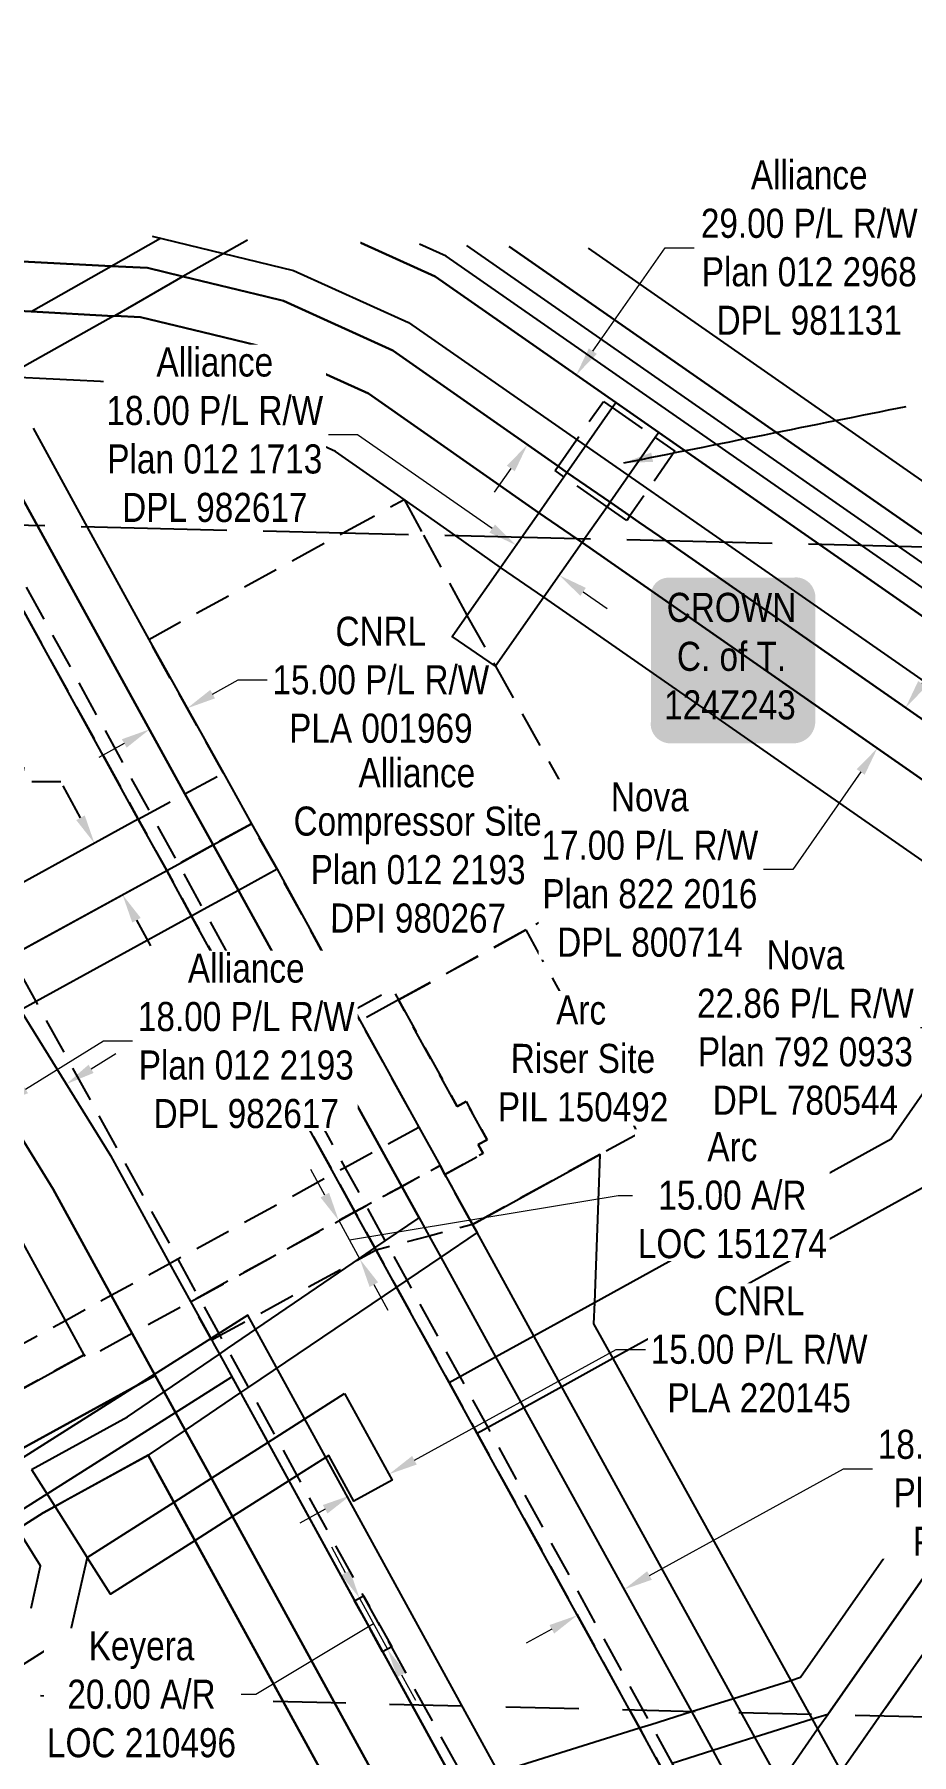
# Model space of a CAD drawing. Extents: x 390804 to 394411, y 6076507 to 6079809.
# Drawn here: x 393733 to 394034, y 6077381 to 6077973 of the extents above; entities that cross this region are included whole.
import ezdxf

# ---------------------------------------------------------------- set-up
doc = ezdxf.new("R2010")
doc.units = 0
doc.header["$LTSCALE"] = 5
doc.header["$PDSIZE"] = 0.5
for name, pattern in [('foc-ACCESSROAD', [3.75, 2.5, -1.25]), ('foc-FLOWLINE', [3.75, 2.5, -1.25]), ('foc-LSD', [8, 5, -3]), ('foc-UNSURVEYED', [12.5, 10, -2.5])]:
    doc.linetypes.add(name, pattern=pattern)
doc.layers.get('Defpoints').update_dxf_attribs({"color": 9})
for name, color, linetype in [('C-AR', 13, 'foc-ACCESSROAD'), ('C-RW', 13, 'Continuous'), ('C-WS', 13, 'foc-ACCESSROAD'), ('CG-NOTES', 7, 'Continuous'), ('F-AR', 190, 'foc-ACCESSROAD'), ('F-EZE', 190, 'foc-FLOWLINE'), ('F-RW', 190, 'Continuous'), ('F-WS', 190, 'foc-ACCESSROAD'), ('L-SECTION-LSD', 7, 'foc-LSD'), ('L-USEC', 7, 'foc-UNSURVEYED')]:
    doc.layers.add(name, color=color, linetype=linetype)
for name, color, linetype, lineweight in [('C-AR-T', 13, 'Continuous', 9), ('C-RW-T', 13, 'Continuous', 9), ('F-AR-T', 190, 'Continuous', 9), ('F-RW-T', 190, 'Continuous', 9), ('F-WS-T', 190, 'Continuous', 9)]:
    doc.layers.add(name, color=color, linetype=linetype, lineweight=lineweight)
doc.styles.add('80', font='ARIALN.TTF', dxfattribs={"height": 10})
doc.styles.add('80CG', font='ARIALN.TTF', dxfattribs={"height": 10})
doc.styles.add('80L', font='ARIALN.TTF', dxfattribs={"height": 10})
doc.dimstyles.new('Compass 5 000', dxfattribs={"dimscale": 5, "dimtxt": 9, "dimasz": 2, "dimexe": 0.2, "dimexo": 0.0625, "dimgap": 0.5, "dimtad": 0, "dimtih": 1, "dimtoh": 1, "dimzin": 0, "dimdsep": 46, "dimtxsty": '80CG', "dimcen": 0.1, "dimse1": 1, "dimse2": 1, "dimclrd": 256, "dimclrt": 256, "dimaunit": 1, "dimadec": 4, "dimazin": 0, "dimtfac": 0.06, "dimtofl": 0, "dimtmove": 0, "dimatfit": 1, "dimfxl": 0.2, "dimtolj": 1, "dimtzin": 0, "dimlwd": -1, "dimarcsym": 0})

# ---------------------------------------------------------------- blocks, each defined once
blk = doc.blocks.new('*D28')
at = {"layer": 'Defpoints', "color": 0, "transparency": 16777216}
for p in [(393752.53, 6077694), (393753.46, 6077694.51), (393762.19, 6077676.3)]:
    blk.add_point(p, dxfattribs=at)
at = {"layer": 'F-AR', "transparency": 16777216}
for p, q in [((393741.94, 6077715.61), (393731.94, 6077715.61)), ((393748.67, 6077703.29), (393741.94, 6077715.61)), ((393767.91, 6077668.03), (393772.7, 6077659.26))]:
    blk.add_line(p, q, dxfattribs=at)
for points in [[(393750.13, 6077704.09), (393747.2, 6077702.49), (393753.46, 6077694.51)], [(393769.37, 6077668.83), (393766.45, 6077667.24), (393763.12, 6077676.81)]]:
    blk.add_solid(points, dxfattribs=at)
at = {"layer": 'F-AR', "transparency": 16777216, "insert": (393682.53, 6077715.61), "char_height": 10, "attachment_point": 5, "style": '80CG', "bg_fill": 3, "box_fill_scale": 1.1, "bg_fill_color": 256, "bg_fill_true_color": 13158600, "bg_fill_transparency": 0}
blk.add_mtext('\\A1;Alliance\\P20.00 Access R/W\\PPlan 012 2183', dxfattribs=at)
blk = doc.blocks.new('*D35')
at = {"layer": 'C-AR-T', "transparency": 16777216}
for p, q in [((393863.43, 6077482.33), (393932.82, 6077520.44)), ((393932.82, 6077520.44), (393942.82, 6077520.44)), ((393832.76, 6077465.48), (393823.99, 6077460.66))]:
    blk.add_line(p, q, dxfattribs=at)
for points in [[(393862.63, 6077483.79), (393864.23, 6077480.86), (393854.66, 6077477.51)], [(393831.96, 6077466.94), (393833.56, 6077464.02), (393841.52, 6077470.29)]]:
    blk.add_solid(points, dxfattribs=at)
at = {"layer": 'Defpoints', "color": 0, "transparency": 16777216}
for p in [(393849.71, 6077486.53), (393836.57, 6077479.31), (393854.66, 6077477.51)]:
    blk.add_point(p, dxfattribs=at)
at = {"layer": 'C-AR-T', "transparency": 16777216, "insert": (393981.91, 6077520.44), "char_height": 10, "attachment_point": 5, "style": '80CG', "bg_fill": 3, "box_fill_scale": 1.1, "bg_fill_color": 256, "bg_fill_true_color": 13158600, "bg_fill_transparency": 0}
blk.add_mtext('\\A1;CNRL\\P15.00 P/L R/W\\PPLA 220145', dxfattribs=at)
blk = doc.blocks.new('*D47')
at = {"layer": 'C-RW-T', "transparency": 16777216}
for p, q in [((393944.22, 6077442.7), (394010.84, 6077479.42)), ((394010.84, 6077479.42), (394020.84, 6077479.42)), ((393910.65, 6077424.19), (393901.89, 6077419.37))]:
    blk.add_line(p, q, dxfattribs=at)
for points in [[(393943.41, 6077444.15), (393945.02, 6077441.24), (393935.46, 6077437.87)], [(393909.85, 6077425.65), (393911.45, 6077422.73), (393919.41, 6077429.02)]]:
    blk.add_solid(points, dxfattribs=at)
at = {"layer": 'Defpoints', "color": 0, "transparency": 16777216}
for p in [(393935.46, 6077437.87), (393940.88, 6077428.04), (393924.83, 6077419.19)]:
    blk.add_point(p, dxfattribs=at)
at = {"layer": 'C-RW-T', "transparency": 16777216, "insert": (394059.93, 6077479.42), "char_height": 10, "attachment_point": 5, "style": '80CG', "bg_fill": 3, "box_fill_scale": 1.1, "bg_fill_color": 256, "bg_fill_true_color": 13158600, "bg_fill_transparency": 0}
blk.add_mtext('\\A1;CNRL\\P18.29 P/L R/W\\PPlan 843 TR\\PPLA 4752', dxfattribs=at)
blk = doc.blocks.new('*D57')
at = {"layer": 'Defpoints', "color": 0, "transparency": 16777216}
for p in [(393724.35, 6077599.66), (393757.92, 6077588.81), (393738.48, 6077576.8)]:
    blk.add_point(p, dxfattribs=at)
at = {"layer": 'F-AR-T', "transparency": 16777216}
for p, q in [((393752.3, 6077616.93), (393760.8, 6077622.19)), ((393715.85, 6077594.41), (393576.07, 6077508.03)), ((393576.07, 6077508.03), (393566.07, 6077508.03))]:
    blk.add_line(p, q, dxfattribs=at)
for points in [[(393751.42, 6077618.35), (393753.17, 6077615.52), (393743.79, 6077611.68)], [(393714.97, 6077595.82), (393716.72, 6077592.99), (393724.35, 6077599.66)]]:
    blk.add_solid(points, dxfattribs=at)
at = {"layer": 'F-AR-T', "transparency": 16777216, "insert": (393528.96, 6077508.03), "char_height": 10, "attachment_point": 5, "style": '80CG'}
blk.add_mtext('\\A1;Nova\\P22.86 A/R\\PPlan 2803 RS\\PDLO 3548', dxfattribs=at)
blk = doc.blocks.new('*D63')
at = {"layer": 'Defpoints', "color": 0, "transparency": 16777216}
for p in [(393721.23, 6077604.74), (393728.11, 6077593.59), (393712.81, 6077584.15)]:
    blk.add_point(p, dxfattribs=at)
at = {"layer": 'F-RW-T', "transparency": 16777216}
for p, q in [((393729.74, 6077609.99), (393756.55, 6077626.52)), ((393756.55, 6077626.52), (393766.55, 6077626.52)), ((393697.42, 6077590.06), (393688.91, 6077584.81))]:
    blk.add_line(p, q, dxfattribs=at)
for points in [[(393728.87, 6077611.41), (393730.62, 6077608.57), (393721.23, 6077604.74)], [(393696.55, 6077591.47), (393698.3, 6077588.64), (393705.93, 6077595.31)]]:
    blk.add_solid(points, dxfattribs=at)
at = {"layer": 'F-RW-T', "transparency": 16777216, "insert": (393805.63, 6077626.52), "char_height": 10, "attachment_point": 5, "style": '80CG', "bg_fill": 3, "box_fill_scale": 1.1, "bg_fill_color": 256, "bg_fill_true_color": 13158600, "bg_fill_transparency": 0}
blk.add_mtext('\\A1;Alliance\\P18.00 P/L R/W\\PPlan 012 2193\\PDPL 982617', dxfattribs=at)
blk = doc.blocks.new('*D64')
at = {"layer": 'Defpoints', "color": 0, "transparency": 16777216}
for p in [(394031.42, 6077721.04), (394018.33, 6077702.23), (394071.22, 6077665.39)]:
    blk.add_point(p, dxfattribs=at)
at = {"layer": 'F-RW-T', "transparency": 16777216}
for p, q in [((394090.04, 6077692.4), (394095.75, 6077700.61)), ((394065.51, 6077657.18), (394047.34, 6077631.09)), ((394047.34, 6077631.09), (394037.34, 6077631.09))]:
    blk.add_line(p, q, dxfattribs=at)
for points in [[(394088.67, 6077693.35), (394091.41, 6077691.45), (394084.32, 6077684.2)], [(394064.14, 6077658.13), (394066.88, 6077656.23), (394071.22, 6077665.39)]]:
    blk.add_solid(points, dxfattribs=at)
at = {"layer": 'F-RW-T', "transparency": 16777216, "insert": (393997.8, 6077631.09), "char_height": 10, "attachment_point": 5, "style": '80CG'}
blk.add_mtext('\\A1;Nova\\P22.86 P/L R/W\\PPlan 792 0933\\PDPL 780544', dxfattribs=at)
blk = doc.blocks.new('*D65')
at = {"layer": 'Defpoints', "color": 0, "transparency": 16777216}
for p in [(394033.34, 6077740.35), (394022.54, 6077727.23), (394023.66, 6077726.45)]:
    blk.add_point(p, dxfattribs=at)
at = {"layer": 'F-RW-T', "transparency": 16777216}
for p, q in [((394037.93, 6077749.34), (394043.65, 6077757.54)), ((394016.82, 6077719.03), (393993.43, 6077685.44)), ((393993.43, 6077685.44), (393983.43, 6077685.44))]:
    blk.add_line(p, q, dxfattribs=at)
for points in [[(394036.56, 6077750.29), (394039.3, 6077748.38), (394032.22, 6077741.13)], [(394015.45, 6077719.98), (394018.19, 6077718.08), (394022.54, 6077727.23)]]:
    blk.add_solid(points, dxfattribs=at)
at = {"layer": 'F-RW-T', "transparency": 16777216, "insert": (393944.34, 6077685.44), "char_height": 10, "attachment_point": 5, "style": '80CG', "bg_fill": 3, "box_fill_scale": 1.1, "bg_fill_color": 256, "bg_fill_true_color": 13158600, "bg_fill_transparency": 0}
blk.add_mtext('\\A1;Nova\\P17.00 P/L R/W\\PPlan 822 2016\\PDPL 800714', dxfattribs=at)
blk = doc.blocks.new('*D68')
at = {"layer": 'Defpoints', "color": 0, "transparency": 16777216}
for p in [(393907.2, 6077863.82), (393919.02, 6077855.56), (393890.47, 6077839.86)]:
    blk.add_point(p, dxfattribs=at)
at = {"layer": 'F-RW-T', "transparency": 16777216}
for p, q in [((393924.74, 6077863.76), (393949.58, 6077899.33)), ((393949.58, 6077899.33), (393959.58, 6077899.33)), ((393896.57, 6077823.41), (393890.84, 6077815.21))]:
    blk.add_line(p, q, dxfattribs=at)
for points in [[(393923.38, 6077864.72), (393926.11, 6077862.81), (393919.02, 6077855.56)], [(393895.2, 6077824.37), (393897.93, 6077822.46), (393902.29, 6077831.61)]]:
    blk.add_solid(points, dxfattribs=at)
at = {"layer": 'F-RW-T', "transparency": 16777216, "insert": (393999.12, 6077899.33), "char_height": 10, "attachment_point": 5, "style": '80CG'}
blk.add_mtext('\\A1;Alliance\\P29.00 P/L R/W\\PPlan 012 2968\\PDPL 981131', dxfattribs=at)
blk = doc.blocks.new('*D69')
at = {"layer": 'Defpoints', "color": 0, "transparency": 16777216}
for p in [(393818.23, 6077554.23), (393844.69, 6077551.49), (393825.48, 6077540.98)]:
    blk.add_point(p, dxfattribs=at)
at = {"layer": 'F-RW-T', "transparency": 16777216}
for p, q in [((393832.63, 6077573.51), (393827.83, 6077582.28)), ((393841.06, 6077558.12), (393933.42, 6077573.43)), ((393933.42, 6077573.43), (393938.42, 6077573.43)), ((393837.44, 6077564.74), (393844.69, 6077551.49)), ((393849.49, 6077542.72), (393854.29, 6077533.95))]:
    blk.add_line(p, q, dxfattribs=at)
for points in [[(393834.1, 6077574.31), (393831.17, 6077572.71), (393837.44, 6077564.74)], [(393850.95, 6077543.52), (393848.03, 6077541.92), (393844.69, 6077551.49)]]:
    blk.add_solid(points, dxfattribs=at)
at = {"layer": 'F-RW-T', "transparency": 16777216, "insert": (393972.71, 6077573.43), "char_height": 10, "attachment_point": 5, "style": '80CG', "bg_fill": 3, "box_fill_scale": 1.1, "bg_fill_color": 256, "bg_fill_true_color": 13158600, "bg_fill_transparency": 0}
blk.add_mtext('\\A1;Arc\\P15.00 A/R\\PLOC 151274', dxfattribs=at)
blk = doc.blocks.new('*D74')
at = {"layer": 'Defpoints', "color": 0, "transparency": 16777216}
for p in [(393779.14, 6077752.02), (393766.25, 6077744.82), (393785.34, 6077740.93)]:
    blk.add_point(p, dxfattribs=at)
at = {"layer": 'F-RW-T', "transparency": 16777216}
for p, q in [((393794.07, 6077745.8), (393802.8, 6077750.68)), ((393802.8, 6077750.68), (393812.8, 6077750.68)), ((393763.72, 6077728.85), (393754.99, 6077723.97))]:
    blk.add_line(p, q, dxfattribs=at)
for points in [[(393793.26, 6077747.26), (393794.88, 6077744.35), (393785.34, 6077740.93)], [(393762.9, 6077730.3), (393764.53, 6077727.39), (393772.45, 6077733.72)]]:
    blk.add_solid(points, dxfattribs=at)
at = {"layer": 'F-RW-T', "transparency": 16777216, "insert": (393851.89, 6077750.68), "char_height": 10, "attachment_point": 5, "style": '80CG'}
blk.add_mtext('\\A1;CNRL\\P15.00 P/L R/W\\PPLA 001969', dxfattribs=at)
blk = doc.blocks.new('*D77')
at = {"layer": 'Defpoints', "color": 0, "transparency": 16777216}
for p in [(393844.58, 6077434.88), (393854.17, 6077417.34), (393854.17, 6077417.34)]:
    blk.add_point(p, dxfattribs=at)
at = {"layer": 'F-RW-T', "transparency": 16777216}
for p, q in [((393839.78, 6077443.65), (393834.99, 6077452.43)), ((393844.58, 6077434.88), (393854.17, 6077417.34)), ((393849.37, 6077426.11), (393808.93, 6077401.79)), ((393858.96, 6077408.56), (393863.76, 6077399.79)), ((393808.93, 6077401.79), (393803.93, 6077401.79))]:
    blk.add_line(p, q, dxfattribs=at)
for points in [[(393841.24, 6077444.45), (393838.32, 6077442.85), (393844.58, 6077434.88)], [(393860.43, 6077409.36), (393857.5, 6077407.76), (393854.17, 6077417.34)]]:
    blk.add_solid(points, dxfattribs=at)
at = {"layer": 'F-RW-T', "transparency": 16777216, "insert": (393769.63, 6077401.79), "char_height": 10, "attachment_point": 5, "style": '80CG', "bg_fill": 3, "box_fill_scale": 1.1, "bg_fill_color": 256, "bg_fill_true_color": 13158600, "bg_fill_transparency": 0}
blk.add_mtext('\\A1;Keyera\\P20.00 A/R\\PLOC 210496', dxfattribs=at)
blk = doc.blocks.new('*D80')
at = {"layer": 'Defpoints', "color": 0, "transparency": 16777216}
for p in [(393900.64, 6077800.29), (393898.37, 6077797.03), (393915.48, 6077789.96)]:
    blk.add_point(p, dxfattribs=at)
at = {"layer": 'F-WS-T', "transparency": 16777216}
for p, q in [((393843.9, 6077834.96), (393833.9, 6077834.96)), ((393890.16, 6077802.74), (393843.9, 6077834.96)), ((393921.41, 6077780.98), (393929.62, 6077775.27))]:
    blk.add_line(p, q, dxfattribs=at)
for points in [[(393891.12, 6077804.11), (393889.21, 6077801.37), (393898.37, 6077797.03)], [(393922.37, 6077782.35), (393920.46, 6077779.61), (393913.21, 6077786.69)]]:
    blk.add_solid(points, dxfattribs=at)
at = {"layer": 'F-WS-T', "transparency": 16777216, "insert": (393794.82, 6077834.96), "char_height": 10, "attachment_point": 5, "style": '80CG', "bg_fill": 3, "box_fill_scale": 1.1, "bg_fill_color": 256, "bg_fill_true_color": 13158600, "bg_fill_transparency": 0}
blk.add_mtext('\\A1;Alliance\\P18.00 P/L R/W\\PPlan 012 1713\\PDPL 982617', dxfattribs=at)
blk = doc.blocks.new('*U100')
h = blk.add_hatch(color=59)
edge = h.paths.add_edge_path()
edge.add_line((-21.5, -28.5), (21.5, -28.5))
edge.add_arc((21.5, -22.5), 6, 270, 360)
edge.add_line((27.5, -22.5), (27.5, 21))
edge.add_arc((21.5, 21), 6, 0, 90)
edge.add_line((21.5, 27), (-21.5, 27))
edge.add_arc((-21.5, 21), 6, 90, 180)
edge.add_line((-27.5, 21), (-27.5, -22.5))
edge.add_arc((-21.5, -22.5), 6, 180, 270)
at = {"color": 1, "flags": 128}
blk.add_lwpolyline([(-21.5, -28.5, 3, 3, 0), (21.5, -28.5, 3, 3, 0.414214), (27.5, -22.5, 3, 3, 0), (27.5, 21, 3, 0, 0.414214), (21.5, 27, 0, 0, 0), (-21.5, 27, 0, 0, 0.414214), (-27.5, 21, 0, 0, 0), (-27.5, -22.5, 0, 3, 0.414214)], format="xyseb", close=True, dxfattribs=at)
blk.add_lwpolyline([(-21.58, -7.83, 0, 7.5, 0), (0, 0, 0, 0, 0)], format="xyseb", dxfattribs=at)
at = {"color": 1, "style": '80'}
blk.add_attdef('ENTER_TEXT_001', (-35.99, -5), '', height=10, dxfattribs=at)

msp = doc.modelspace()

# ---------------------------------------------------------------- linework, layer by layer
at = {"layer": 'C-AR', "flags": 128}
msp.add_lwpolyline([(393656.76, 6077905.547), (393660.828, 6077898.142), (393670.478, 6077880.629), (393683.487, 6077857.066), (393686.373, 6077851.812), (393693.767, 6077838.493), (393703.427, 6077820.977), (393712.683, 6077804.191), (393715.11, 6077799.765), (393718.55, 6077793.52), (393768.514, 6077702.804), (393778.287, 6077685.107), (393786.861, 6077669.5), (393835.678, 6077580.97), (393836.439, 6077579.686), (393842.966, 6077567.77), (393849.839, 6077555.327), (393850.273, 6077554.55), (393857.247, 6077541.876), (393875.318, 6077509.066), (393884.96, 6077491.56), (393940.764, 6077390.257), (393948.145, 6077376.858), (393955.468, 6077363.464), (393962.891, 6077350.064), (393973.15, 6077331.546), (393991.844, 6077297.679), (393993.364, 6077294.929), (394000.596, 6077281.808), (394005.998, 6077272.06), (394007.798, 6077268.783), (394014.233, 6077257.061), (394015.019, 6077255.629), (394018.162, 6077249.903), (394019.231, 6077247.957), (394027.887, 6077232.189), (394029.372, 6077229.485), (394042.196, 6077206.123), (394046.821, 6077197.699), (394063.681, 6077166.987), (394095.217, 6077109.541), (394127.988, 6077049.837), (394142.846, 6077022.777), (394143.435, 6077021.703), (394145.939, 6077017.148), (394145.306, 6077016.799), (394142.302, 6077015.145), (394131.23, 6077009.046), (394097.332, 6076990.372), (394096.802, 6076989.822), (394092.582, 6076987.682), (394092.359, 6076988.087), (394091.017, 6076990.524), (394087.21, 6076997.45), (394074.734, 6077020.104), (394072.773, 6077023.635), (394051.505, 6077062.303), (394037.274, 6077088.153), (394021.09, 6077117.555), (393986.727, 6077179.976), (393975.714, 6077199.984), (393966.896, 6077216.002), (393956.039, 6077235.725), (393948.463, 6077249.488), (393947.968, 6077250.387), (393946.385, 6077253.232), (393939.138, 6077266.428), (393938.121, 6077268.274), (393937.672, 6077269.091), (393935.019, 6077273.91), (393934.281, 6077275.251), (393927.842, 6077286.948), (393913.581, 6077312.854), (393903.369, 6077331.405), (393896.011, 6077344.771), (393888.633, 6077358.173), (393881.256, 6077371.576), (393823.154, 6077477.116), (393815.908, 6077490.279), (393806.445, 6077507.469), (393799.144, 6077520.733), (393796.689, 6077525.192), (393789.397, 6077538.442), (393782.148, 6077551.61), (393733.443, 6077640.087), (393724.77, 6077655.843), (393659.31, 6077774.76), (393651.281, 6077789.866), (393650.608, 6077791.133), (393648.457, 6077795.181), (393645.14, 6077801.422), (393642.673, 6077805.875), (393641.124, 6077808.674), (393635.617, 6077818.631), (393633.732, 6077822.035), (393627.75, 6077832.846), (393612.296, 6077860.768), (393606.841, 6077870.625), (393599.258, 6077884.328), (393589.564, 6077901.846), (393586.582, 6077907.234)], dxfattribs=at)
at = {"layer": 'C-RW', "flags": 128}
for points in [[(393948.145, 6077376.858), (393940.764, 6077390.257), (393884.96, 6077491.56), (393875.318, 6077509.066), (393857.247, 6077541.876), (393850.273, 6077554.55), (393849.839, 6077555.327), (393842.966, 6077567.77), (393836.439, 6077579.686), (393835.678, 6077580.97), (393786.861, 6077669.5), (393778.287, 6077685.107), (393768.514, 6077702.804), (393718.55, 6077793.52), (393715.11, 6077799.765), (393712.683, 6077804.191), (393703.427, 6077820.977), (393693.767, 6077838.493), (393686.373, 6077851.812), (393683.487, 6077857.066), (393670.478, 6077880.629), (393660.828, 6077898.142), (393656.76, 6077905.547)], [(393677.973, 6077905.037), (393682.319, 6077897.208), (393692.033, 6077879.504), (393702.327, 6077860.837), (393705.027, 6077855.943), (393709.686, 6077847.498), (393717.738, 6077832.887), (393719.345, 6077829.971), (393733.836, 6077803.683), (393784.564, 6077711.563), (393794.221, 6077694.029), (393802.939, 6077678.297), (393851.78, 6077589.721), (393852.449, 6077588.51), (393859.067, 6077576.503), (393865.027, 6077565.687), (393868.469, 6077559.425), (393872.461, 6077552.178), (393891.35, 6077517.902), (393900.999, 6077500.394), (393958.607, 6077395.872), (393965.989, 6077382.478), (393973.231, 6077369.048)], [(393806.105, 6077901.956), (393783.829, 6077889.438), (393760.423, 6077875.944), (393760.041, 6077875.821), (393722.913, 6077854.924)], [(393731.681, 6077877.442), (393759.23, 6077893.026), (393776.181, 6077902.614), (393776.285, 6077902.673)], [(393732.349, 6077837.32), (393750.964, 6077803.271), (393772.097, 6077764.636), (393797.808, 6077718.604), (393807.385, 6077701.185), (393816.234, 6077685.561), (393842.728, 6077637.201), (393844.817, 6077633.412), (393864.932, 6077596.92), (393872.228, 6077583.699), (393873.92, 6077580.618), (393883.41, 6077563.416), (393884.946, 6077560.639), (393872.461, 6077552.178), (393860.805, 6077544.286), (393857.247, 6077541.876), (393806.445, 6077507.469), (393803.662, 6077505.585), (393784.652, 6077492.709), (393771.916, 6077484.053), (393739.839, 6077466.467), (393735.88, 6077464.296), (393726.994, 6077458.683)], [(393731.784, 6077479.203), (393764.792, 6077497.293), (393777.427, 6077505.915), (393796.394, 6077518.857), (393799.144, 6077520.733), (393842.411, 6077550.258), (393849.839, 6077555.327), (393853.409, 6077557.762), (393865.027, 6077565.687), (393859.067, 6077576.503), (393852.449, 6077588.51), (393851.78, 6077589.721), (393802.939, 6077678.297), (393794.221, 6077694.029), (393784.564, 6077711.563), (393733.836, 6077803.683), (393719.345, 6077829.971)], [(393744.763, 6077328.94), (393705.53, 6077391.144), (393702.807, 6077395.485), (393694.835, 6077408.116), (393681.13, 6077429.716), (393686.278, 6077433.018), (393726.994, 6077458.683), (393735.88, 6077464.296), (393739.839, 6077466.467), (393744.096, 6077468.83), (393771.916, 6077484.053), (393840.581, 6077358.762)], [(393731.784, 6077479.203), (393739.818, 6077466.5), (393747.865, 6077453.776), (393750.946, 6077448.904), (393744.919, 6077422.153), (393707.904, 6077398.747)], [(393731.664, 6077431.492), (393734.927, 6077446.051), (393726.975, 6077458.713)]]:
    msp.add_lwpolyline(points, dxfattribs=at)
for points in [[(393948.98, 6077271.596), (393806.191, 6077532.171), (393670.661, 6077446.42), (393678.678, 6077433.749), (393800.715, 6077510.963), (393935.709, 6077264.612)], [(393839.423, 6077505.256), (393855.797, 6077475.45), (393842.654, 6077468.23), (393833.984, 6077484.014), (393823.154, 6077477.116), (393820.26, 6077475.274), (393800.929, 6077462.961), (393788.075, 6077454.774), (393758.961, 6077436.232), (393750.946, 6077448.904), (393780.859, 6077467.956), (393793.715, 6077476.144), (393813.042, 6077488.453), (393815.908, 6077490.279), (393839.423, 6077505.256)]]:
    msp.add_lwpolyline(points, close=True, dxfattribs=at)
at = {"layer": 'C-WS', "flags": 128}
msp.add_lwpolyline([(393642.702, 6077795.325), (393648.457, 6077795.181), (393653.362, 6077795.065), (393657.398, 6077794.969), (393718.55, 6077793.52), (393724.098, 6077793.389), (393772.588, 6077705.027), (393782.291, 6077687.349), (393790.882, 6077671.698), (393839.547, 6077583.024), (393846.798, 6077569.832), (393853.409, 6077557.762), (393854.542, 6077555.694), (393860.805, 6077544.286), (393879.014, 6077511.103), (393888.63, 6077493.581), (393944.665, 6077391.485), (393952.023, 6077378.08), (393959.371, 6077364.691), (393966.733, 6077351.278), (393976.907, 6077332.743), (393996.7, 6077296.683), (394003.935, 6077283.569), (394000.596, 6077281.808), (393985.335, 6077273.736), (393971.919, 6077266.704), (393970.353, 6077265.823), (393963.619, 6077262.308), (393946.385, 6077253.232), (393942.991, 6077251.496), (393933.308, 6077246.383), (393922.764, 6077240.832), (393922.029, 6077240.437), (393909.275, 6077233.74), (393892.551, 6077224.96), (393889.053, 6077223.109), (393885.657, 6077221.3), (393884.741, 6077220.826), (393878.954, 6077217.753), (393863.842, 6077209.803), (393796.727, 6077174.513), (393778.927, 6077165.166), (393765.605, 6077158.167), (393763.485, 6077157.054), (393727.702, 6077138.253), (393709.509, 6077128.721), (393700.812, 6077124.162), (393695.744, 6077121.519), (393691.743, 6077119.413), (393678.082, 6077112.255), (393586.946, 6077064.534), (393563.958, 6077052.541), (393558.858, 6077049.781), (393483.562, 6077009.92), (393474.853, 6077005.306), (393474.136, 6077004.932), (393473.897, 6077005.33), (393473.538, 6077005.905), (393463.307, 6077021.826), (393452.491, 6077038.669), (393442.875, 6077053.643), (393528.295, 6077107.673), (393590.408, 6077146.963), (393614.277, 6077162.064), (393631.248, 6077172.796), (393645.971, 6077182.109), (393654.729, 6077187.64), (393667.926, 6077195.997), (393676.82, 6077201.716), (393685.588, 6077207.29), (393703.198, 6077218.491), (393707.219, 6077221.017), (393720.21, 6077229.181), (393724.15, 6077231.652), (393732.889, 6077237.18), (393737.004, 6077239.787), (393749.539, 6077247.689), (393762.428, 6077255.831), (393779.709, 6077266.652), (393780.036, 6077266.857), (393782.882, 6077268.685), (393769.796, 6077289.225), (393768.554, 6077291.462), (393759.294, 6077306.015), (393756.994, 6077309.632), (393753.689, 6077315.025), (393753.251, 6077315.509), (393752.325, 6077316.973), (393745.646, 6077327.668), (393744.763, 6077328.94), (393705.53, 6077391.144), (393702.807, 6077395.485), (393694.835, 6077408.116), (393689.143, 6077417.129), (393681.169, 6077429.782), (393678.049, 6077434.722), (393673.185, 6077442.43), (393670.661, 6077446.42), (393669.504, 6077448.254), (393668.988, 6077449.082), (393659.357, 6077464.261), (393641.614, 6077492.358), (393636.289, 6077500.779), (393568.08, 6077608.81), (393573.894, 6077623.343), (393577.117, 6077631.399), (393580.462, 6077639.761), (393592.737, 6077670.44), (393599.748, 6077687.964), (393601.896, 6077693.334), (393608.952, 6077710.97), (393616.042, 6077728.69), (393618.114, 6077733.868), (393624.589, 6077750.053), (393638.224, 6077784.135), (393642.127, 6077793.887), (393642.702, 6077795.325)], close=True, dxfattribs=at)
at = {"layer": 'F-AR', "flags": 128}
msp.add_lwpolyline([(394375.129, 6077537.479), (394327.867, 6077570.444), (394314.292, 6077579.901), (394311.556, 6077581.813), (394229.896, 6077638.763), (394216.929, 6077636.482), (394205.641, 6077620.27), (394195.904, 6077606.351), (394182.803, 6077587.576), (394103.796, 6077474.081), (394021.089, 6077355.354), (394013.337, 6077344.228), (394005.411, 6077341.735), (393990.945, 6077337.148), (393983.62, 6077334.881), (393973.15, 6077331.546), (393913.581, 6077312.854), (393909.924, 6077311.644), (393900.121, 6077329.524), (393899.718, 6077330.262), (393903.369, 6077331.405), (393914.418, 6077334.858), (393950.914, 6077346.317), (393962.891, 6077350.064), (393973.473, 6077353.406), (393980.713, 6077355.663), (393995.224, 6077360.245), (394000.745, 6077361.983), (394010.062, 6077375.32), (394104.659, 6077510.738), (394166.404, 6077599.071), (394179.505, 6077617.817), (394189.218, 6077631.736), (394205.817, 6077655.541), (394214.426, 6077667.87), (394217.304, 6077672.005), (394315.305, 6077603.661), (394318.043, 6077601.752), (394331.614, 6077592.288), (394379.121, 6077559.161)], dxfattribs=at)
at = {"layer": 'F-AR', "linetype": 'Continuous', "flags": 128}
for points in [[(393728.091, 6077637.14), (393758.979, 6077587.1), (393779.295, 6077550.049), (393786.52, 6077536.873), (393793.794, 6077523.606), (393794.411, 6077522.48), (393796.394, 6077518.857), (393803.662, 6077505.585), (393805.367, 6077502.47), (393812.568, 6077489.319), (393813.042, 6077488.453), (393820.26, 6077475.274), (393842.176, 6077435.278), (393851.78, 6077417.744), (393877.709, 6077370.4)], [(393855.436, 6077363.359), (393800.929, 6077462.961), (393793.715, 6077476.144), (393792.53, 6077478.311), (393785.333, 6077491.465), (393784.652, 6077492.709), (393777.427, 6077505.915), (393774.373, 6077511.498), (393766.467, 6077525.916), (393759.25, 6077539.078), (393739.228, 6077575.592), (393707.965, 6077626.181)]]:
    msp.add_lwpolyline(points, dxfattribs=at)
at = {"layer": 'F-AR', "flags": 128}
for points in [[(393796.689, 6077525.192), (393793.794, 6077523.606), (393786.52, 6077536.873), (393789.397, 6077538.442), (393842.966, 6077567.77), (393846.798, 6077569.832), (393853.059, 6077573.214), (393859.067, 6077576.503), (393872.228, 6077583.699), (393873.92, 6077580.618), (393883.41, 6077563.416), (393868.469, 6077559.425), (393854.542, 6077555.694), (393850.273, 6077554.55), (393842.411, 6077550.258), (393796.689, 6077525.192)], [(393855.626, 6077418.134), (393852.493, 6077416.422), (393851.774, 6077417.735), (393842.891, 6077433.956), (393845.984, 6077435.647), (393855.626, 6077418.134)]]:
    msp.add_lwpolyline(points, close=True, dxfattribs=at)
at = {"layer": 'F-EZE', "flags": 128}
msp.add_lwpolyline([(393857.954, 6077640.638), (393878.119, 6077604.009), (393881.172, 6077605.683), (393888.382, 6077592.532), (393885.373, 6077590.886), (393887.046, 6077587.847), (393873.92, 6077580.618), (393872.228, 6077583.699), (393859.067, 6077576.503), (393853.059, 6077573.214), (393846.798, 6077569.832), (393842.966, 6077567.77), (393789.397, 6077538.442), (393786.52, 6077536.873), (393766.467, 6077525.916), (393750.674, 6077517.287), (393749.939, 6077518.583), (393717.934, 6077501.101), (393714.184, 6077499.053), (393705.054, 6077493.288), (393694.079, 6077486.359), (393686.067, 6077486.292), (393675.457, 6077486.21), (393663.694, 6077486.117), (393652.853, 6077485.991), (393646.767, 6077495.632), (393641.614, 6077492.358), (393636.289, 6077500.779), (393654.288, 6077500.99), (393666.058, 6077501.068), (393676.665, 6077501.157), (393690.18, 6077501.275), (393697.463, 6077505.262), (393710.715, 6077512.514), (393743.465, 6077530.439), (393759.25, 6077539.078), (393779.295, 6077550.049), (393782.148, 6077551.61), (393835.678, 6077580.97), (393839.547, 6077583.024), (393851.78, 6077589.721), (393864.932, 6077596.92), (393844.817, 6077633.412), (393842.728, 6077637.201), (393855.869, 6077644.428), (393857.954, 6077640.638)], close=True, dxfattribs=at)
at = {"layer": 'F-RW', "flags": 128}
for points in [[(393991.389, 6077374.756), (394001.99, 6077389.931), (394005.462, 6077394.903), (394105.299, 6077537.892), (394154.071, 6077607.693), (394167.169, 6077626.434), (394176.884, 6077640.349), (394193.485, 6077664.156), (394181.221, 6077672.695), (394131.46, 6077707.402), (394115.062, 6077718.839), (394109.646, 6077722.617), (394002.666, 6077797.228), (393957.256, 6077828.902), (393947.418, 6077835.764), (393932.646, 6077846.067), (393870.523, 6077889.395), (393844.969, 6077900.98), (393844.874, 6077901.024)], [(393844.874, 6077901.024), (393844.969, 6077900.98), (393870.523, 6077889.395), (393932.646, 6077846.067), (393947.418, 6077835.764), (393957.256, 6077828.902), (394002.666, 6077797.228), (394109.646, 6077722.617), (394115.062, 6077718.839), (394131.46, 6077707.402), (394181.221, 6077672.695), (394193.485, 6077664.156), (394205.817, 6077655.541), (394229.896, 6077638.763), (394311.556, 6077581.813), (394314.292, 6077579.901), (394327.867, 6077570.444), (394375.129, 6077537.479)], [(393898.072, 6077376.862), (393940.764, 6077390.257), (393944.665, 6077391.485), (393958.607, 6077395.872), (393973.101, 6077400.448), (393992.765, 6077406.632), (393996.092, 6077407.678), (394105.935, 6077564.92), (394141.772, 6077616.219), (394154.873, 6077634.974), (394164.593, 6077648.885), (394181.221, 6077672.695), (394185.894, 6077679.385), (394136.105, 6077714.064), (394119.7, 6077725.491), (394109.875, 6077732.334), (394017.2, 6077796.879), (393874.322, 6077896.4), (393865.158, 6077900.536)], [(393881.334, 6077900.147), (394029.835, 6077796.577), (394110.07, 6077740.621), (394123.647, 6077731.151), (394140.045, 6077719.715), (394189.818, 6077685.002), (394202.054, 6077676.468), (394214.426, 6077667.87), (394205.817, 6077655.541), (394189.218, 6077631.736), (394179.505, 6077617.817), (394166.404, 6077599.071), (394104.66, 6077510.738), (394010.062, 6077375.32)], [(393895.969, 6077899.795), (394044.527, 6077796.224), (394110.299, 6077750.374), (394128.3, 6077737.825), (394144.7, 6077726.391), (394194.274, 6077691.83), (394206.721, 6077683.153), (394202.054, 6077676.468), (394193.485, 6077664.156), (394176.884, 6077640.349), (394167.169, 6077626.434), (394154.071, 6077607.693), (394105.299, 6077537.892), (394005.462, 6077394.903), (394000.163, 6077393.237), (393982.018, 6077387.533), (393980.475, 6077387.048), (393965.989, 6077382.478), (393952.023, 6077378.08)], [(394100.911, 6077351.457), (394292.348, 6077452.073), (394301.422, 6077504.933), (394302.401, 6077510.634), (394305.695, 6077529.822), (394308.494, 6077546.131), (394308.87, 6077548.321), (394314.292, 6077579.901), (394317.102, 6077596.272), (394318.043, 6077601.752), (394318.986, 6077607.246), (394316.248, 6077609.157), (394219.263, 6077676.819), (394207.311, 6077683.999), (394194.274, 6077691.83), (394144.7, 6077726.391), (394128.3, 6077737.825), (394110.299, 6077750.374), (394044.527, 6077796.224), (393895.969, 6077899.795)], [(394088.732, 6077681.077), (393921.089, 6077797.968), (393919.244, 6077799.23), (393906.206, 6077808.199), (393847.628, 6077849.163), (393812.912, 6077864.877), (393790.686, 6077870.282), (393769.279, 6077875.488), (393760.423, 6077875.944), (393760.041, 6077875.817), (393731.681, 6077877.442), (393709.667, 6077878.587), (393692.033, 6077879.504), (393670.478, 6077880.629), (393637.967, 6077882.315), (393610.938, 6077883.721), (393599.258, 6077884.328), (393596.865, 6077884.452), (393561.932, 6077886.267), (393471.355, 6077890.975), (393452.293, 6077891.966), (393393.526, 6077895.022)], [(393393.526, 6077895.022), (393452.293, 6077891.966), (393471.355, 6077890.975), (393502.403, 6077889.361), (393522.369, 6077888.323), (393561.932, 6077886.267), (393596.865, 6077884.452), (393599.258, 6077884.328), (393610.938, 6077883.721), (393637.967, 6077882.315), (393670.478, 6077880.629), (393692.033, 6077879.504), (393709.667, 6077878.587), (393731.681, 6077877.442), (393760.041, 6077875.821), (393760.423, 6077875.944), (393769.279, 6077875.488), (393790.686, 6077870.282), (393812.912, 6077864.877), (393847.628, 6077849.163), (393906.205, 6077808.201), (393919.245, 6077799.23), (393921.09, 6077797.97), (394088.732, 6077681.077)], [(394098.43, 6077694.986), (393949.903, 6077798.494), (393940.573, 6077805.001), (393937.488, 6077807.15), (393930.731, 6077811.859), (393915.848, 6077822.066), (393912.814, 6077824.195), (393856.062, 6077863.999), (393818.471, 6077881.015), (393812.325, 6077882.509), (393783.829, 6077889.438), (393771.748, 6077892.375), (393759.23, 6077893.026), (393700.061, 6077896.101)], [(393700.061, 6077896.101), (393759.23, 6077893.026), (393771.748, 6077892.375), (393783.829, 6077889.438), (393812.325, 6077882.509), (393818.471, 6077881.015), (393856.062, 6077863.999), (393912.814, 6077824.195), (393915.848, 6077822.066), (393930.73, 6077811.86), (393937.488, 6077807.15), (393940.573, 6077805.001), (393949.903, 6077798.494), (394098.43, 6077694.986)], [(393923.13, 6077899.142), (394071.687, 6077795.574), (394110.723, 6077768.361), (394136.878, 6077750.128), (394153.278, 6077738.694), (394202.472, 6077704.398), (394228.496, 6077688.764), (394335.378, 6077614.23), (394332.556, 6077597.778), (394331.614, 6077592.288), (394330.674, 6077586.808), (394327.867, 6077570.444), (394322.448, 6077538.854), (394321.139, 6077531.226), (394319.274, 6077520.355), (394315.005, 6077495.468), (394311, 6077472.123), (394305.875, 6077442.243), (394100.506, 6077334.25)], [(394075.632, 6077662.288), (393907.925, 6077779.168), (393892.99, 6077789.361), (393877.64, 6077800.228), (393859.936, 6077812.776), (393836.288, 6077829.214), (393805.435, 6077843.18), (393765.958, 6077852.779), (393760.218, 6077853.066), (393722.913, 6077854.924), (393705.027, 6077855.943), (393694.632, 6077856.485), (393683.487, 6077857.066), (393645.661, 6077859.032), (393618.632, 6077860.437), (393612.296, 6077860.768), (393608.606, 6077860.96), (393573.677, 6077862.773), (393521.182, 6077865.502), (393501.216, 6077866.539), (393486.32, 6077867.314), (393467.295, 6077868.304), (393436.478, 6077869.906), (393360.067, 6077873.88)], [(393724.77, 6077655.843), (393778.287, 6077685.107), (393782.291, 6077687.349), (393794.221, 6077694.029), (393807.385, 6077701.185), (393816.234, 6077685.561), (393802.939, 6077678.297), (393790.882, 6077671.698), (393786.861, 6077669.5), (393733.443, 6077640.087), (393728.091, 6077637.14)], [(394040.979, 6077577.635), (393931.635, 6077517.299), (393914.115, 6077507.632), (393900.999, 6077500.394), (393884.96, 6077491.56), (393875.318, 6077509.066), (393891.35, 6077517.902), (393904.477, 6077525.146), (393925.288, 6077536.63), (394027.243, 6077592.89), (394075.632, 6077662.288)], [(393707.965, 6077626.181), (393739.228, 6077575.592), (393759.25, 6077539.078), (393766.467, 6077525.916), (393774.373, 6077511.498), (393727.579, 6077485.851)], [(393987.851, 6077373.644), (393980.475, 6077387.048), (393973.101, 6077400.448), (393914.115, 6077507.632), (393904.477, 6077525.146), (393884.946, 6077560.639), (393883.41, 6077563.416), (393927.193, 6077587.509), (393925.288, 6077536.63), (393925.013, 6077529.288), (393931.635, 6077517.299), (393992.765, 6077406.632), (394000.163, 6077393.237), (394001.99, 6077389.931), (394010.062, 6077375.32)], [(393717.934, 6077501.101), (393749.939, 6077518.583), (393743.465, 6077530.439), (393723.709, 6077566.615)], [(393727.579, 6077485.851), (393774.373, 6077511.498), (393777.427, 6077505.915), (393784.652, 6077492.709), (393785.333, 6077491.465), (393785.333, 6077491.465), (393792.53, 6077478.311), (393793.715, 6077476.144), (393800.929, 6077462.961), (393855.436, 6077363.359)], [(393840.581, 6077358.762), (393787.991, 6077454.721), (393780.769, 6077467.899), (393771.916, 6077484.053), (393739.839, 6077466.467), (393735.88, 6077464.296), (393726.994, 6077458.683)]]:
    msp.add_lwpolyline(points, dxfattribs=at)
msp.add_lwpolyline([(393907.925, 6077779.168), (393891.284, 6077755.388), (393876.358, 6077765.574), (393881.47, 6077772.885), (393892.99, 6077789.361), (393900.217, 6077799.686), (393906.205, 6077808.201), (393914.822, 6077820.591), (393915.848, 6077822.066), (393931.441, 6077844.345), (393932.646, 6077846.067), (393947.418, 6077835.764), (393946.217, 6077834.043), (393930.731, 6077811.859), (393929.624, 6077810.27), (393921.894, 6077799.166), (393921.09, 6077797.97), (393907.925, 6077779.168)], close=True, dxfattribs=at)
at = {"layer": 'F-WS'}
for points in [[(393937.488, 6077807.15), (393936.381, 6077805.562), (393929.624, 6077810.27), (393914.822, 6077820.591), (393911.78, 6077822.712), (393912.814, 6077824.195), (393928.359, 6077846.493), (393931.441, 6077844.345), (393946.217, 6077834.043), (393952.96, 6077829.343), (393937.488, 6077807.15)], [(393891.284, 6077755.388), (393932.544, 6077681.67), (393901.679, 6077664.691), (393857.954, 6077640.638), (393844.817, 6077633.412), (393842.728, 6077637.201), (393816.234, 6077685.561), (393807.385, 6077701.185), (393794.221, 6077694.029), (393778.285, 6077685.106), (393768.514, 6077702.804), (393784.564, 6077711.563), (393797.808, 6077718.604), (393772.097, 6077764.636), (393838.757, 6077801.162), (393859.936, 6077812.776), (393866.563, 6077800.494), (393881.47, 6077772.885), (393891.284, 6077755.388)], [(393927.193, 6077587.509), (393883.41, 6077563.416), (393873.92, 6077580.618), (393887.046, 6077587.847), (393885.373, 6077590.886), (393888.382, 6077592.532), (393881.172, 6077605.683), (393878.119, 6077604.009), (393857.954, 6077640.638), (393901.679, 6077664.691), (393940.363, 6077594.551), (393927.193, 6077587.509)]]:
    msp.add_lwpolyline(points, close=True, dxfattribs=at)
at = {"layer": 'L-SECTION-LSD'}
msp.add_line((393295.07, 6077411.946), (394101.878, 6077392.557), dxfattribs=at)
at = {"layer": 'L-USEC'}
msp.add_line((394111.341, 6077794.624), (393304.609, 6077814.02), dxfattribs=at)

# ---------------------------------------------------------------- block references
at = {"layer": 'CG-NOTES'}
ref = msp.add_blockref('*U100', (393972.205, 6077758.88), dxfattribs=dict(at, xscale=0.999632, yscale=0.999632, zscale=0.999632))
ref.add_attrib('ENTER_TEXT_001', 'CROWN', (393950.153, 6077770.648), dxfattribs={"layer": '0', "color": 1, "height": 9.9963, "style": '80'})
ref.add_attrib('ENTER_TEXT_002', 'C. of T.', (393953.648, 6077753.81), dxfattribs={"layer": '0', "color": 1, "height": 9.9963, "style": '80'})
ref.add_attrib('ENTER_TEXT_003', '124Z243', (393949.26, 6077737.109), dxfattribs={"layer": '0', "color": 1, "height": 9.9963, "style": '80'})

# ---------------------------------------------------------------- dimensions: what is measured, and where the dimension line sits
at = {"layer": 'F-AR-T'}
dim = msp.add_linear_dim(base=(393724.352, 6077599.664), p1=(393757.924, 6077588.809), p2=(393738.485, 6077576.796), angle=211.715906, text='Nova\\P22.86 A/R\\PPlan 2803 RS\\PDLO 3548', dimstyle='Compass 5 000', dxfattribs=at)
dim.commit()
dim.dimension.update_dxf_attribs({"geometry": '*D57', "text_midpoint": (393528.961, 6077508.026), "dimtype": 161})
at = {"layer": 'F-RW-T'}
dim = msp.add_linear_dim(base=(393919.019, 6077855.562), p1=(393890.474, 6077839.863), p2=(393907.199, 6077863.816), angle=55.074147, text='Alliance\\P29.00 P/L R/W\\PPlan 012 2968\\PDPL 981131', dimstyle='Compass 5 000', dxfattribs=at)
dim.commit()
dim.dimension.update_dxf_attribs({"geometry": '*D68', "text_midpoint": (393999.122, 6077899.332), "dimtype": 161})

# ---------------------------------------------------------------- leaders
at = {"layer": 'F-WS-T', "path_type": 1}
msp.add_leader([(393935.354, 6077825.33), (394032.471, 6077844.745)], dimstyle='Compass 5 000', override={"dimgap": 0.5, "dimtad": 0}, dxfattribs=at)

# ---------------------------------------------------------------- next in the draw order: dimensions: what is measured, and where the dimension line sits
at = {"layer": 'F-AR'}
dim = msp.add_linear_dim(base=(393753.458, 6077694.509), p1=(393762.186, 6077676.303), p2=(393752.526, 6077694.001), angle=118.627396, text='Alliance\\P20.00 Access R/W\\PPlan 012 2183', dimstyle='Compass 5 000', override={"dimtfill": 1}, dxfattribs=at)
dim.commit()
dim.dimension.update_dxf_attribs({"geometry": '*D28', "text_midpoint": (393682.531, 6077715.614), "dimtype": 161})
at = {"layer": 'F-RW-T', "color": 5}
dim = msp.add_linear_dim(base=(393854.168, 6077417.337), p1=(393844.579, 6077434.879), p2=(393854.168, 6077417.337), angle=298.66373, text='Keyera\\P20.00 A/R\\PLOC 210496', dimstyle='Compass 5 000', override={"dimtmove": 1, "dimtfill": 1}, dxfattribs=at)
dim.commit()
dim.dimension.update_dxf_attribs({"geometry": '*D77', "text_midpoint": (393801.433, 6077401.79), "dimtype": 161})

# ---------------------------------------------------------------- next in the draw order: linework, layer by layer
at = {"layer": 'F-AR', "linetype": 'Continuous', "flags": 128}
msp.add_lwpolyline([(393768.514, 6077702.804), (393708.05, 6077669.51), (393718.612, 6077652.476), (393778.322, 6077685.126)], close=True, dxfattribs=at)
at = {"layer": 'F-RW', "flags": 128}
msp.add_lwpolyline([(393773.347, 6077903.303), (393821.862, 6077891.526), (393861.419, 6077873.658), (393922.161, 6077831.273), (393969.923, 6077798.025), (394109.138, 6077700.972), (394195.099, 6077641.044), (394371.548, 6077518.032)], dxfattribs=at)

# ---------------------------------------------------------------- next in the draw order: dimensions: what is measured, and where the dimension line sits
at = {"layer": 'C-AR-T', "color": 2}
dim = msp.add_linear_dim(base=(393854.665, 6077477.511), p1=(393836.566, 6077479.314), p2=(393849.708, 6077486.533), angle=28.780988, text='CNRL\\P15.00 P/L R/W\\PPLA 220145', dimstyle='Compass 5 000', override={"dimtfill": 1}, dxfattribs=at)
dim.commit()
dim.dimension.update_dxf_attribs({"geometry": '*D35', "text_midpoint": (393981.907, 6077520.444), "dimtype": 161})

# ---------------------------------------------------------------- next in the draw order: dimensions: what is measured, and where the dimension line sits
at = {"layer": 'C-RW-T', "color": 2}
dim = msp.add_linear_dim(base=(393935.46, 6077437.868), p1=(393924.827, 6077419.188), p2=(393940.88, 6077428.035), angle=28.861746, text='CNRL\\P18.29 P/L R/W\\PPlan 843 TR\\PPLA 4752', dimstyle='Compass 5 000', override={"dimtfill": 1}, dxfattribs=at)
dim.commit()
dim.dimension.update_dxf_attribs({"geometry": '*D47', "text_midpoint": (394059.93, 6077479.416), "dimtype": 161})
at = {"layer": 'F-RW-T'}
dim = msp.add_linear_dim(base=(394071.225, 6077665.387), p1=(394031.424, 6077721.036), p2=(394018.325, 6077702.227), angle=235.145999, text='Nova\\P22.86 P/L R/W\\PPlan 792 0933\\PDPL 780544', dimstyle='Compass 5 000', dxfattribs=at)
dim.commit()
dim.dimension.update_dxf_attribs({"geometry": '*D64', "text_midpoint": (393997.797, 6077631.085), "dimtype": 161})
dim = msp.add_linear_dim(base=(393721.23, 6077604.739), p1=(393712.81, 6077584.154), p2=(393728.107, 6077593.587), angle=31.662479, text='Alliance\\P18.00 P/L R/W\\PPlan 012 2193\\PDPL 982617', dimstyle='Compass 5 000', override={"dimtfill": 1}, dxfattribs=at)
dim.commit()
dim.dimension.update_dxf_attribs({"geometry": '*D63', "text_midpoint": (393805.633, 6077626.52), "dimtype": 161})

# ---------------------------------------------------------------- next in the draw order: dimensions: what is measured, and where the dimension line sits
at = {"layer": 'F-RW-T', "color": 2}
dim = msp.add_linear_dim(base=(393785.34, 6077740.926), p1=(393766.251, 6077744.818), p2=(393779.144, 6077752.02), angle=29.185811, text='CNRL\\P15.00 P/L R/W\\PPLA 001969', dimstyle='Compass 5 000', dxfattribs=at)
dim.commit()
dim.dimension.update_dxf_attribs({"geometry": '*D74', "text_midpoint": (393851.887, 6077750.679), "dimtype": 161})
at = {"layer": 'F-RW-T'}
dim = msp.add_linear_dim(base=(394022.536, 6077727.233), p1=(394033.336, 6077740.35), p2=(394023.656, 6077726.453), angle=235.139467, text='Nova\\P17.00 P/L R/W\\PPlan 822 2016\\PDPL 800714', dimstyle='Compass 5 000', override={"dimtfill": 1}, dxfattribs=at)
dim.commit()
dim.dimension.update_dxf_attribs({"geometry": '*D65', "text_midpoint": (393944.339, 6077685.443), "dimtype": 161})

# ---------------------------------------------------------------- next in the draw order: texts
at = {"layer": 'F-WS-T', "insert": (393820.168, 6077723.81), "char_height": 9.99634, "attachment_point": 1, "rotation": 359.962752, "style": '80L'}
msp.add_mtext_dynamic_manual_height_columns('\\pi24.05448;Alliance\\P\\pi1.74;Compressor Site\\P\\pi7.63484;Plan 012 2193\\P\\pi14.31725;DPI 980267', width=87.71246, gutter_width=50, heights=[0], dxfattribs=at)

# ---------------------------------------------------------------- next in the draw order: dimensions: what is measured, and where the dimension line sits
at = {"layer": 'F-RW-T'}
dim = msp.add_linear_dim(base=(393844.689, 6077551.491), p1=(393818.226, 6077554.225), p2=(393825.48, 6077540.976), angle=298.697536, text='Arc\\P15.00 A/R\\PLOC 151274', dimstyle='Compass 5 000', override={"dimtmove": 1, "dimtfill": 1}, dxfattribs=at)
dim.commit()
dim.dimension.update_dxf_attribs({"geometry": '*D69', "text_midpoint": (393940.923, 6077573.432), "dimtype": 161})
at = {"layer": 'F-WS-T'}
dim = msp.add_linear_dim(base=(393898.37, 6077797.028), p1=(393915.481, 6077789.959), p2=(393900.643, 6077800.292), angle=145.14875, text='Alliance\\P18.00 P/L R/W\\PPlan 012 1713\\PDPL 982617', dimstyle='Compass 5 000', override={"dimtfill": 1}, dxfattribs=at)
dim.commit()
dim.dimension.update_dxf_attribs({"geometry": '*D80', "text_midpoint": (393794.816, 6077834.956), "dimtype": 161})

# ---------------------------------------------------------------- next in the draw order: texts
at = {"layer": 'F-WS-T', "insert": (393891.979, 6077642.211), "char_height": 9.99634, "attachment_point": 1, "rotation": 359.962752, "style": '80L', "bg_fill": 3, "box_fill_scale": 1.15, "bg_fill_color": 256, "bg_fill_true_color": 256, "bg_fill_transparency": 0}
msp.add_mtext_dynamic_manual_height_columns('\\pi20.16684;Arc\\P\\pi4.57227;Riser Site\\P\\pi0.15029;PIL 150492', width=57.40109, gutter_width=50, heights=[0], dxfattribs=at)

doc.saveas('drawing.dxf')
